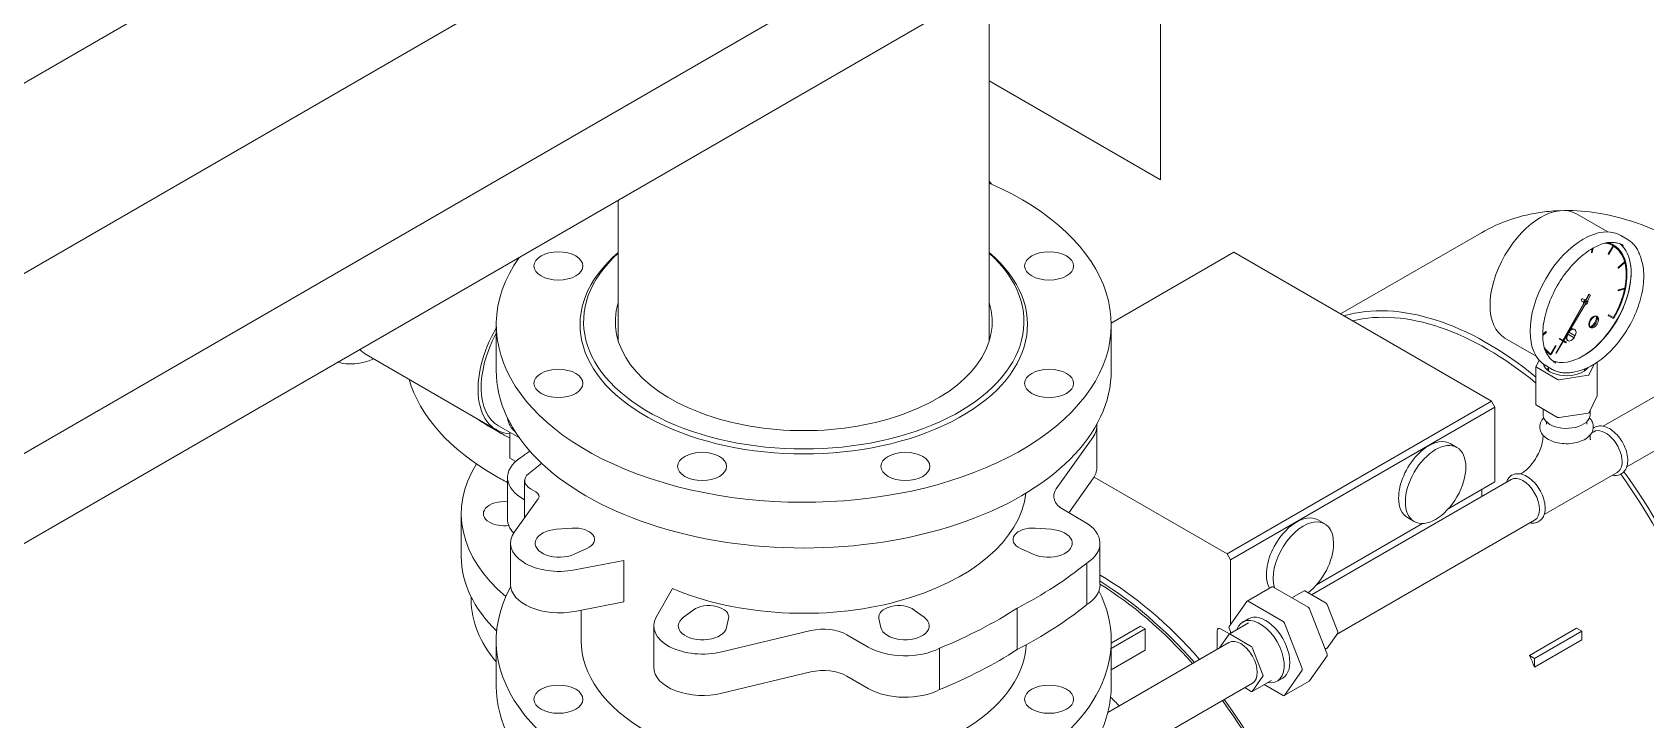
# Model space of a CAD drawing. Header units: millimetres. Extents: x -312439 to 477422, y -331570 to 212570.
# Drawn here: x 400211.7 to 400660, y 106856.1 to 107047 of the extents above; entities that cross this region are included whole.
import ezdxf

# ---------------------------------------------------------------- set-up
doc = ezdxf.new("R2010")
doc.units = ezdxf.units.MM

msp = doc.modelspace()

# ---------------------------------------------------------------- linework, layer by layer
at = {"color": 0, "linetype": 'Continuous', "lineweight": 0, "extrusion": (0, 0.816497, 0.57735)}
for p, q in [((400513.612, 107155.698), (400072.305, 106900.909)), ((400556.919, 107130.695), (400115.612, 106875.906)), ((400578.572, 107118.193), (400137.265, 106863.405)), ((400123.465, 106983.292), (400311.202, 107091.682)), ((400525.164, 107087.358), (400525.164, 107006.06)), ((400525.164, 107006.06), (400477.594, 107033.525))]:
    msp.add_line(p, q, dxfattribs=at)
at = {"color": 5, "linetype": 'Continuous', "lineweight": 0, "extrusion": (0, 0.816497, 0.57735)}
for p, q in [((400477.594, 106961.242), (400477.594, 107059.893)), ((400374.518, 106961.242), (400374.518, 107000.383)), ((400649.474, 106991.539), (400640.775, 106996.561)), ((400614.338, 106991.336), (400575.239, 106968.762)), ((400649.625, 106985.438), (400650.932, 106987.702)), ((400649.668, 106985.413), (400650.976, 106987.678)), ((400651.107, 106987.602), (400649.8, 106985.338)), ((400651.173, 106987.868), (400651.13, 106987.893)), ((400654.891, 106989.516), (400653.075, 106990.565)), ((400545.573, 106985.89), (400511.49, 106966.212)), ((400545.573, 106985.89), (400617.173, 106944.551)), ((400644.942, 106985.793), (400645.175, 106986.933)), ((400644.942, 106985.793), (400644.985, 106985.768)), ((400644.985, 106985.768), (400645.23, 106986.965)), ((400645.165, 106985.816), (400644.985, 106985.768)), ((400645.423, 106987.075), (400645.165, 106985.816)), ((400649.625, 106985.438), (400649.668, 106985.413)), ((400649.8, 106985.338), (400649.668, 106985.413)), ((400652.356, 106981.664), (400654.142, 106983.247)), ((400652.4, 106981.639), (400654.186, 106983.223)), ((400658.887, 106983.587), (400658.636, 106984.417)), ((400652.404, 106981.484), (400652.356, 106981.664)), ((400652.356, 106981.664), (400652.4, 106981.639)), ((400652.448, 106981.459), (400652.4, 106981.639)), ((400652.404, 106981.484), (400652.448, 106981.459)), ((400654.234, 106983.043), (400652.448, 106981.459)), ((400644.197, 106974.24), (400643.435, 106972.872)), ((400643.522, 106972.822), (400644.284, 106974.19)), ((400644.284, 106974.19), (400644.197, 106974.24)), ((400644.284, 106974.19), (400644.713, 106973.943)), ((400652.356, 106975.245), (400652.404, 106975.48)), ((400652.356, 106975.245), (400652.4, 106975.22)), ((400654.186, 106975.698), (400652.4, 106975.22)), ((400652.4, 106975.22), (400652.448, 106975.455)), ((400652.404, 106975.48), (400654.19, 106975.958)), ((400652.404, 106975.48), (400652.448, 106975.455)), ((400652.448, 106975.455), (400654.234, 106975.933)), ((400642.726, 106971.598), (400637.025, 106961.427)), ((400642.812, 106971.548), (400637.112, 106961.377)), ((400637.223, 106961.36), (400643.16, 106971.347)), ((400642.158, 106972.354), (400642.721, 106972.03)), ((400642.526, 106972.991), (400643.088, 106972.666)), ((400642.812, 106971.548), (400642.726, 106971.598)), ((400643.172, 106971.769), (400643.458, 106971.604)), ((400643.522, 106972.822), (400643.435, 106972.872)), ((400643.539, 106972.406), (400643.825, 106972.241)), ((400644.713, 106973.943), (400643.909, 106972.598)), ((400340.619, 106953.092), (400340.619, 106965.793)), ((400511.493, 106953.092), (400511.493, 106965.793)), ((400645.15, 106965.503), (400644.819, 106964.93)), ((400646.594, 106968.005), (400646.263, 106967.431)), ((400646.37, 106968.134), (400646.292, 106968.18)), ((400646.372, 106968.163), (400646.456, 106968.114)), ((400646.594, 106968.005), (400646.673, 106967.96)), ((400649.625, 106968.316), (400649.756, 106968.544)), ((400649.625, 106968.316), (400649.668, 106968.291)), ((400649.668, 106968.291), (400649.8, 106968.519)), ((400650.976, 106967.536), (400649.668, 106968.291)), ((400649.756, 106968.544), (400649.8, 106968.519)), ((400649.8, 106968.519), (400651.107, 106967.764)), ((400651.041, 106967.65), (400651.173, 106967.574)), ((400629.569, 106957.063), (400620.87, 106962.085)), ((400631.409, 106963.089), (400632.28, 106963.861)), ((400631.409, 106963.025), (400632.323, 106963.836)), ((400632.371, 106963.656), (400631.41, 106962.804)), ((400632.28, 106963.861), (400632.323, 106963.836)), ((400632.323, 106963.836), (400632.371, 106963.656)), ((400636.949, 106961.29), (400635.045, 106957.893)), ((400637.035, 106961.24), (400635.132, 106957.843)), ((400635.132, 106957.843), (400637.102, 106961.158)), ((400636.93, 106961.257), (400636.046, 106961.768)), ((400637.046, 106961.463), (400636.164, 106961.972)), ((400637.778, 106960.767), (400637.06, 106961.182)), ((400637.896, 106960.972), (400637.177, 106961.387)), ((400638.336, 106963.147), (400638.298, 106963.169)), ((400638.475, 106961.336), (400638.312, 106961.43)), ((400640.112, 106962.122), (400638.336, 106963.147)), ((400638.607, 106963.689), (400638.639, 106963.671)), ((400638.639, 106963.671), (400640.414, 106962.646)), ((400640.276, 106964.456), (400640.113, 106964.55)), ((400644.516, 106965.104), (400644.595, 106965.059)), ((400644.571, 106965.043), (400644.655, 106964.995)), ((400644.897, 106964.884), (400644.819, 106964.93)), ((400340.619, 106936.627), (400304.489, 106957.486)), ((400633.555, 106957.452), (400633.598, 106957.427)), ((400633.598, 106957.427), (400633.729, 106957.655)), ((400633.621, 106957.719), (400634.928, 106959.983)), ((400633.664, 106957.693), (400634.971, 106959.958)), ((400633.752, 106957.642), (400633.795, 106957.617)), ((400635.103, 106959.882), (400633.795, 106957.617)), ((400634.928, 106959.983), (400634.971, 106959.958)), ((400634.971, 106959.958), (400635.103, 106959.882)), ((400635.132, 106957.843), (400635.045, 106957.893)), ((400629.524, 106954.137), (400629.524, 106943.636)), ((400630.361, 106955.975), (400629.539, 106954.203)), ((400629.653, 106953.956), (400635.543, 106950.556)), ((400634.03, 106953.383), (400632.214, 106954.432)), ((400633.005, 106952.968), (400633.005, 106953.974)), ((400635.97, 106950.49), (400644.015, 106951.735)), ((400641.162, 106952.887), (400640.318, 106952.689)), ((400643.017, 106952.968), (400643.017, 106953.474)), ((400644.328, 106951.915), (400645.672, 106954.81)), ((400646.499, 106955.344), (400646.499, 106946.125)), ((400668.529, 106949.311), (400648.212, 106937.581)), ((400617.173, 106944.551), (400543.683, 106902.122)), ((400618.118, 106942.915), (400544.628, 106900.485)), ((400617.173, 106944.551), (400618.118, 106942.915)), ((400618.118, 106942.915), (400618.118, 106922.185)), ((400629.653, 106943.455), (400635.543, 106940.055)), ((400644.328, 106941.414), (400646.484, 106946.059)), ((400631.489, 106942.395), (400631.489, 106940.758)), ((400632.407, 106938.831), (400632.407, 106938.162)), ((400635.97, 106939.989), (400644.015, 106941.233)), ((400643.615, 106938.831), (400643.615, 106938.162)), ((400644.534, 106941.857), (400644.534, 106940.758)), ((400341.231, 106937.687), (400347.037, 106934.335)), ((400344.423, 106935.845), (400344.423, 106928.755)), ((400506.391, 106934.46), (400496.208, 106920.189)), ((400507.512, 106926.074), (400507.512, 106937.576)), ((400631.489, 106934.812), (400631.489, 106935.12)), ((400644.534, 106934.812), (400644.534, 106935.12)), ((400644.961, 106935.704), (400645.577, 106936.06)), ((400675.052, 106938.014), (400654.734, 106926.283)), ((400607.574, 106931.684), (400605.684, 106932.775)), ((400344.423, 106928.755), (400346.029, 106927.827)), ((400343.737, 106911.824), (400343.737, 106923.326)), ((400348.489, 106912.095), (400348.489, 106922.489)), ((400506.391, 106922.959), (400499.687, 106913.563)), ((400506.731, 106923.456), (400543.683, 106902.122)), ((400622.624, 106922.808), (400567.148, 106890.779)), ((400618.118, 106922.185), (400605.296, 106914.782)), ((400625.259, 106924.329), (400625.526, 106924.483)), ((400631.782, 106913.032), (400652.099, 106924.762)), ((400345.72, 106908.216), (400352.298, 106917.432)), ((400351.632, 106919.356), (400350.103, 106920.239)), ((400614.444, 106920.064), (400614.444, 106918.085)), ((400330.895, 106901.387), (400330.895, 106913.289)), ((400498.206, 106914.418), (400504.151, 106910.986)), ((400570.829, 106910.469), (400568.939, 106911.56)), ((400629.147, 106911.511), (400574.137, 106879.75)), ((400595.696, 106911.111), (400593.807, 106912.202)), ((400357.331, 106908.96), (400361.725, 106909.273)), ((400490.387, 106909.273), (400494.781, 106908.96)), ((400597.974, 106910.555), (400568.551, 106893.567)), ((400344.6, 106893.598), (400344.6, 106905.1)), ((400365.791, 106903.606), (400362.301, 106902.033)), ((400489.811, 106902.033), (400486.321, 106903.606)), ((400508.373, 106893.598), (400508.373, 106905.1)), ((400376.102, 106900.275), (400362.401, 106897.667)), ((400376.102, 106888.774), (400376.102, 106900.275)), ((400504.68, 106888.035), (400504.68, 106899.537)), ((400543.683, 106902.122), (400544.628, 106900.485)), ((400544.628, 106900.485), (400544.628, 106882.488)), ((400333.651, 106889.386), (400333.651, 106890.149)), ((400385.057, 106884.587), (400389.574, 106892.497)), ((400556.151, 106892.994), (400549.222, 106888.994)), ((400549.5, 106888.966), (400559.298, 106883.31)), ((400556.43, 106892.967), (400566.227, 106887.31)), ((400565.091, 106891.86), (400561.718, 106889.913)), ((400565.312, 106891.839), (400571.202, 106888.438)), ((400362.401, 106886.165), (400376.102, 106888.774)), ((400364.198, 106878.082), (400364.198, 106886.508)), ((400392.62, 106884.529), (400395.343, 106886.544)), ((400456.769, 106886.544), (400459.492, 106884.529)), ((400485.386, 106875.582), (400485.386, 106887.084)), ((400544.261, 106881.967), (400549.16, 106888.936)), ((400566.567, 106886.886), (400571.466, 106874.261)), ((400571.473, 106888.101), (400574.418, 106880.511)), ((400384.375, 106870.635), (400384.375, 106882.136)), ((400428.046, 106880.836), (400403.327, 106874.956)), ((400405.159, 106884.196), (400404.617, 106881.66)), ((400447.495, 106881.66), (400446.953, 106884.196)), ((400519.636, 106882.019), (400511.493, 106877.318)), ((400520.914, 106881.282), (400511.493, 106875.843)), ((400520.914, 106881.282), (400519.636, 106882.019)), ((400520.914, 106875.381), (400520.914, 106881.282)), ((400540.953, 106880.786), (400540.953, 106875.655)), ((400544.376, 106879.901), (400541.898, 106881.331)), ((400544.793, 106880.141), (400544.261, 106881.513)), ((400549.661, 106882.952), (400544.304, 106879.859)), ((400544.628, 106880.568), (400544.628, 106880.046)), ((400548.073, 106883.212), (400549.645, 106884.12)), ((400559.638, 106882.886), (400564.537, 106870.261)), ((400574.418, 106880.15), (400571.473, 106875.961)), ((400627.679, 106873.932), (400640.803, 106881.509)), ((400629.142, 106873.088), (400642.265, 106880.665)), ((400640.803, 106881.509), (400642.265, 106880.665)), ((400642.265, 106880.665), (400642.265, 106878.231)), ((400340.619, 106878.082), (400340.619, 106865.381)), ((400443.986, 106876.25), (400438.041, 106879.682)), ((400463.817, 106864.443), (400463.817, 106875.944)), ((400544.209, 106877.535), (400510.559, 106858.107)), ((400511.493, 106878.082), (400511.493, 106865.381)), ((400541.59, 106876.023), (400544.254, 106879.813)), ((400544.525, 106879.837), (400550.415, 106876.437)), ((400550.686, 106876.1), (400553.63, 106868.51)), ((400571.423, 106875.915), (400570.934, 106875.632)), ((400642.265, 106878.231), (400629.142, 106870.654)), ((400520.914, 106875.381), (400511.493, 106869.942)), ((400571.466, 106873.807), (400566.567, 106866.838)), ((400627.679, 106873.932), (400629.142, 106873.088)), ((400629.142, 106870.654), (400629.142, 106873.088)), ((400428.046, 106869.334), (400403.327, 106863.455)), ((400443.986, 106864.748), (400438.041, 106868.181)), ((400555.993, 106867.006), (400550.636, 106863.913)), ((400553.63, 106868.149), (400550.686, 106863.959)), ((400557.58, 106866.745), (400559.153, 106867.653)), ((400566.505, 106866.78), (400559.576, 106862.78)), ((400564.537, 106869.806), (400559.638, 106862.838)), ((400550.731, 106866.237), (400513.205, 106844.572)), ((400550.415, 106863.935), (400548.579, 106864.995)), ((400559.298, 106862.807), (400554.009, 106865.861))]:
    msp.add_line(p, q, dxfattribs=at)
at = {"color": 5, "linetype": 'Continuous', "lineweight": 0}
for centre, major_axis, ratio, start_param, end_param in [((400400.653, 106984.16), (85.437, 0), 0.5773503, 0.4332779, 0.449745), ((400426.056, 106965.793), (85.437, 0), 0.5773503, 2.752779, 7.2064421), ((400630.822, 106979.323), (-9.952, -17.238), 0.5773503, 3.1415927, 6.2831853), ((400642.644, 106972.498), (-10.431, -18.066), 0.5773503, 3.1415927, 6.2831853), ((400642.644, 106972.498), (-9.42, -16.316), 0.5773503, 0.7853982, 3.0447187), ((400642.385, 106972.648), (-8.656, -14.993), 0.5773503, 1.5707963, 3.3990144), ((400642.385, 106972.648), (-8.787, -15.22), 0.5773503, 1.5707963, 3.3359698), ((400642.342, 106972.673), (-8.787, -15.22), 0.5773503, 3.1415927, 3.327058), ((400659.73, 107002.766), (-8.722, -15.107), 0.5773503, 6.2794167, 6.2869539), ((400659.665, 107002.5), (-8.59, -14.879), 0.5773503, 6.279359, 6.2870116), ((400642.342, 106972.673), (-8.656, -14.993), 0.5773503, 2.6255886, 3.1289946), ((400426.056, 106965.793), (62.164, 0), 0.5773503, 2.548228, 6.8765499), ((400426.056, 106966.594), (-61.184, 0), 0.5773503, 5.7140037, 9.9939595), ((400666.112, 106993.743), (-8.722, -15.107), 0.5773503, 5.7558179, 5.7633552), ((400665.956, 106993.493), (-8.59, -14.879), 0.5773503, 5.7557602, 5.7634128), ((400642.342, 106972.673), (-9.646, -16.708), 0.5773503, 0.8552539, 2.2863388), ((400642.342, 106972.673), (-8.656, -14.993), 0.5773503, 2.1019898, 2.6060662), ((400642.342, 106972.673), (-8.656, -14.993), 0.5773503, 1.578391, 2.0842988), ((400665.932, 106978.901), (-8.59, -14.879), 0.5773503, 5.2321614, 5.2398141), ((400666.136, 106979.067), (-8.722, -15.107), 0.5773503, 5.2322191, 5.2397564), ((400426.056, 106966.594), (-52.364, 0), 0.5773503, 6.105246, 9.6027173), ((400616.058, 106884.021), (-46.899, 81.231), 0.5773503, 5.2933347, 6.1433301), ((400616.058, 106884.021), (-45.911, 79.521), 0.5773503, 5.2888735, 6.1142109), ((400642.342, 106972.673), (-0.184, -0.318), 0.5773503, 3.1415927, 6.2831853), ((400643.269, 106972.137), (-0.408, -0.707), 0.5773503, 3.6351307, 5.8435067), ((400643.356, 106972.087), (-0.408, -0.707), 0.5773503, 3.6351307, 5.8435067), ((400643.356, 106972.087), (-0.184, -0.318), 0.5773503, 3.1415927, 6.2831853), ((400643.356, 106972.087), (-0.408, -0.707), 0.5773503, 0.4398516, 1.1672039), ((400643.356, 106972.087), (-0.408, -0.707), 0.5773503, 1.9743887, 2.6478622), ((400645.471, 106966.603), (-0.901, -1.56), 0.5773503, 3.1415927, 6.2831853), ((400645.634, 106966.509), (-0.901, -1.56), 0.5773503, 3.3104584, 6.1143196), ((400643.463, 106967.763), (-1.681, -2.912), 0.8164966, 1.0145657, 2.1270269), ((400645.634, 106966.509), (-0.901, -1.56), 0.5773503, 0.1688658, 2.9727269), ((400643.766, 106967.588), (1.681, 2.912), 0.8164966, 4.1561584, 5.2686196), ((400645.555, 106966.555), (-0.901, -1.56), 0.5773503, 2.9727269, 3.3104584), ((400659.599, 106962.633), (-8.59, -14.879), 0.5773503, 4.7085627, 4.7162153), ((400659.796, 106962.671), (-8.722, -15.107), 0.5773503, 4.7086203, 4.7161576), ((400352.868, 106957.842), (11.637, 20.155), 0.5773503, 1.6248603, 3.1415927), ((400352.868, 106957.842), (12.249, 21.216), 0.5773503, 1.570744, 3.4177719), ((400636.105, 106961.87), (-0.059, -0.102), 0.5773503, 3.1415927, 6.2831853), ((400639.213, 106962.99), (-0.901, -1.56), 0.5773503, 5.2557699, 6.2831853), ((400639.375, 106962.896), (-0.901, -1.56), 0.5773503, 4.8812547, 7.6851159), ((400639.375, 106962.896), (-0.901, -1.56), 0.5773503, 1.7396621, 4.5435232), ((400639.213, 106962.99), (-0.901, -1.56), 0.5773503, 3.1415927, 4.1247486), ((400639.297, 106962.941), (-0.901, -1.56), 0.5773503, 1.4019306, 1.7396621), ((400645.555, 106966.555), (-0.901, -1.56), 0.5773503, 6.1143196, 6.4520511), ((400309.65, 106982.794), (15.512, 26.403), 0.5823607, 3.2873356, 3.7894838), ((400316.738, 106978.702), (12.249, 21.216), 0.5773503, 2.9796521, 3.1415927), ((400642.385, 106972.648), (-8.656, -14.993), 0.5773503, 6.0257636, 6.2831853), ((400642.385, 106972.648), (-8.787, -15.22), 0.5773503, 6.0888081, 6.2831853), ((400642.342, 106972.673), (-8.787, -15.22), 0.5773503, 6.0977199, 6.2831853), ((400625.106, 106942.795), (8.59, 14.879), 0.5773503, 6.279359, 6.2870116), ((400625.041, 106942.529), (8.722, 15.107), 0.5773503, 6.2794167, 6.2869539), ((400624.997, 106942.554), (8.722, 15.107), 0.5773503, 6.2794167, 6.2807026), ((400642.644, 106972.498), (-9.42, -16.316), 0.5773503, 0.096874, 0.7853982), ((400426.056, 106953.092), (-85.437, 0), 0.5773503, 0, 3.1415927), ((400629.966, 106954.137), (-0.442, 0), 0.5773503, 6.0213859, 7.0685835), ((400638.011, 106955.382), (6.523, 0), 0.5773503, 3.2787449, 5.8812868), ((400638.011, 106951.259), (6.523, 0), 0.5773503, 2.4457007, 2.5623918), ((400638.011, 106951.259), (6.523, 0), 0.5773503, 0.5792009, 0.6523149), ((400643.901, 106951.981), (0.442, 0), 0.5773503, 4.9741884, 6.0213859), ((400400.653, 106958.757), (-85.437, 0), 0.5773503, 0.1657992, 0.7853982), ((400635.856, 106950.737), (0.442, 0), 0.5773503, 3.9269908, 4.9741884), ((400629.966, 106943.636), (-0.442, 0), 0.5773503, 0, 0.7853982), ((400646.057, 106946.125), (0.442, 0), 0.5773503, 6.0213859, 6.2831853), ((400400.653, 106971.459), (-85.437, 0), 0.5773503, 0.6980809, 0.7853982), ((400400.653, 106971.459), (85.437, 0), 0.5773503, 3.8396735, 3.9940326), ((400358.142, 106940.328), (-14.405, 0), 0.5773503, 0.0592775, 0.5701311), ((400638.011, 106940.758), (6.523, 0), 0.5773503, 3.1415927, 3.9269908), ((400638.011, 106940.758), (6.523, 0), 0.5773503, 3.9269908, 6.2831853), ((400635.856, 106940.235), (0.442, 0), 0.5773503, 3.9269908, 4.9741884), ((400643.901, 106941.48), (0.442, 0), 0.5773503, 4.9741884, 6.0213859), ((400400.653, 106971.459), (-85.437, 0), 0.5773503, 0.7853982, 0.85244), ((400493.956, 106937.576), (13.556, 0), 0.5773503, 5.8737687, 6.3559681), ((400599.745, 106922.488), (5.939, 10.286), 0.5773503, 0, 2.3561945), ((400648.838, 106930.411), (-3.261, 5.649), 0.5773503, 3.9269908, 6.2831853), ((400550.779, 106835.077), (-260.291, 0), 0.5773503, 5.5936799, 5.6090261), ((400401.021, 106913.289), (70.126, 0), 0.5773503, 2.7930902, 3.7451596), ((400358.142, 106923.326), (-14.405, 0), 0.5773503, 5.5507149, 7.1196252), ((400560.778, 106838.109), (-258.723, 0), 0.5773503, 5.6433419, 5.6673391), ((400493.956, 106926.074), (13.556, 0), 0.5773503, 5.8737687, 6.2831853), ((400648.838, 106930.411), (-3.261, 5.649), 0.5773503, 3.1415927, 3.9269908), ((400616.058, 106884.021), (-46.899, 81.231), 0.5773503, 3.2752974, 4.8892135), ((400400.653, 106958.757), (-85.437, 0), 0.5773503, 0.7853982, 0.8417287), ((400354.001, 106922.489), (-5.512, 0), 0.5773503, 5.6411446, 7.0685835), ((400625.886, 106917.159), (-3.261, 5.649), 0.5773503, 3.1415927, 6.2831853), ((400616.058, 106884.021), (-45.911, 79.521), 0.5773503, 3.284293, 4.8913799), ((400342.838, 106913.289), (5.818, 0), 0.5773503, 1.4156902, 3.9269908), ((400349.467, 106918.106), (3.062, 0), 0.5773503, 5.8923976, 7.0685835), ((400426.056, 106921.338), (61.857, 0), 0.5773503, 4.0816104, 6.2172753), ((400504.702, 106918.168), (-9.187, 0), 0.5773503, 5.8923976, 7.0685835), ((400599.745, 106922.488), (5.939, 10.286), 0.5773503, 2.3561945, 3.1415927), ((400358.142, 106911.824), (-14.405, 0), 0.5773503, 0, 0.4962001), ((400563, 106901.273), (5.939, 10.286), 0.5773503, 0, 2.3561945), ((400342.838, 106913.289), (5.818, 0), 0.5773503, 3.9269908, 4.9283363), ((400358.156, 106905.1), (-13.556, 0), 0.5773503, 5.8737687, 8.1724889), ((400358.156, 106905.1), (-6.737, 0), 0.5773503, 4.8351545, 8.5166127), ((400362.4, 106906.115), (5.512, 0), 0.5773503, 5.3750201, 7.9767471), ((400489.712, 106906.115), (-5.512, 0), 0.5773503, 4.5896219, 7.191349), ((400493.956, 106905.1), (6.737, 0), 0.5773503, 4.0497563, 7.7312146), ((400493.956, 106905.1), (14.418, 0), 0.5773503, 5.5512125, 7.0685835), ((400564.89, 106900.182), (5.939, 10.286), 0.5773503, 5.4977871, 8.9346031), ((400564.89, 106900.182), (5.939, 10.286), 0.5773503, 4.0806255, 5.4977871), ((400401.021, 106901.387), (70.126, 0), 0.5773503, 3.1415927, 3.6778642), ((400398.483, 106943.173), (130.347, 0), 0.5773503, 5.4421677, 5.6646456), ((400358.156, 106893.598), (-13.556, 0), 0.5773503, 0, 1.8893036), ((400493.956, 106893.598), (14.418, 0), 0.5773503, 5.5512125, 6.2831853), ((400507.883, 106821.566), (-45.911, 79.521), 0.5773503, 5.0487577, 5.4902292), ((400506.413, 106820.718), (-45.911, 79.521), 0.5773503, 5.0487577, 5.4675874), ((400506.413, 106820.718), (-45.418, 78.666), 0.5773503, 5.0525609, 5.4672591), ((400563, 106901.273), (5.939, 10.286), 0.5773503, 2.3561945, 2.8184332), ((400426.056, 106878.082), (-85.437, 0), 0.5773503, 5.9753277, 7.4612826), ((400401.021, 106889.386), (67.37, 0), 0.5773503, 3.1415927, 3.6004153), ((400426.056, 106878.082), (-85.437, 0), 0.5773503, 1.1780972, 3.4255664), ((400549.5, 106888.512), (-0.278, 0.482), 0.5773503, 5.4977871, 6.5449847), ((400556.43, 106892.512), (-0.278, 0.482), 0.5773503, 5.4977871, 6.2831853), ((400565.312, 106891.477), (-0.221, 0.383), 0.5773503, 5.4977871, 6.2831853), ((400397.931, 106882.136), (-13.556, 0), 0.5773503, 5.964678, 8.2633982), ((400397.931, 106882.136), (-6.737, 0), 0.5773503, 5.6205526, 9.3020109), ((400399.689, 106884.586), (5.512, 0), 0.5773503, 6.1604182, 8.7621453), ((400452.423, 106884.586), (5.512, 0), 0.5773503, 0.6626311, 3.2643581), ((400454.181, 106882.136), (-6.737, 0), 0.5773503, 0.1227655, 3.8042237), ((400388.236, 106937.257), (-130.347, 0), 0.5773503, 2.1893361, 2.411814), ((400398.483, 106931.672), (130.347, 0), 0.5773503, 5.4421677, 5.6646456), ((400552.827, 106874.979), (4.754, -8.234), 0.5773503, 5.8158119, 9.8921514), ((400554.399, 106875.887), (4.754, -8.234), 0.5773503, 0, 3.1415927), ((400566.227, 106886.856), (0.278, -0.482), 0.5773503, 1.3089969, 2.3561945), ((400571.202, 106888.077), (0.221, -0.383), 0.5773503, 1.3089969, 2.3561945), ((400431.545, 106875.932), (-9.187, 0), 0.5773503, 3.9269908, 5.1031767), ((400541.898, 106880.24), (-0.668, 1.157), 0.5773503, 5.4977871, 7.0685835), ((400544.602, 106881.543), (-0.278, 0.482), 0.5773503, 0.2617994, 1.3089969), ((400559.298, 106882.855), (0.278, -0.482), 0.5773503, 1.3089969, 2.3561945), ((400574.147, 106880.487), (0.221, -0.383), 0.5773503, 0.2617994, 1.3089969), ((400426.056, 106878.082), (61.857, 0), 0.5773503, 3.1415927, 3.9269908), ((400426.056, 106878.082), (61.857, 0), 0.5773503, 3.9269908, 6.2501807), ((400454.181, 106882.136), (-14.418, 0), 0.5773503, 0.7853982, 2.3027692), ((400388.236, 106925.756), (-130.347, 0), 0.5773503, 2.1893361, 2.411814), ((400547.47, 106871.886), (-3.261, 5.649), 0.5773503, 3.1415927, 6.2831853), ((400544.525, 106879.476), (-0.221, 0.383), 0.5773503, 5.4977871, 6.5449847), ((400550.415, 106876.075), (0.221, -0.383), 0.5773503, 1.3089969, 2.3561945), ((400571.202, 106876.298), (0.221, -0.383), 0.5773503, 0, 0.2617994), ((400571.125, 106874.231), (0.278, -0.482), 0.5773503, 0.2617994, 1.3089969), ((400575.074, 106860.359), (-45.911, 79.521), 0.5773503, 4.5137724, 4.5532806), ((400397.931, 106870.635), (-13.556, 0), 0.5773503, 0, 1.9802129), ((400431.545, 106864.43), (-9.187, 0), 0.5773503, 3.9269908, 5.1031767), ((400553.36, 106868.486), (0.221, -0.383), 0.5773503, 0.2617994, 1.3089969), ((400564.196, 106870.23), (0.278, -0.482), 0.5773503, 0.2617994, 1.3089969), ((400566.227, 106867.262), (0.278, -0.482), 0.5773503, 0, 0.2617994), ((400426.056, 106865.381), (85.437, 0), 0.5773503, 3.1415927, 4.3196899), ((400426.056, 106865.381), (85.437, 0), 0.5773503, 4.3196899, 6.2831853), ((400454.181, 106870.635), (-14.418, 0), 0.5773503, 0.7853982, 2.3027692), ((400493.552, 106813.292), (-38.423, 66.551), 0.5773503, 5.1177876, 5.1645154), ((400550.415, 106864.296), (0.221, -0.383), 0.5773503, 5.4977871, 6.5449847), ((400559.298, 106863.261), (0.278, -0.482), 0.5773503, 5.4977871, 6.5449847), ((400506.413, 106820.718), (-45.418, 78.666), 0.5773503, 3.1415927, 4.9035878), ((400506.413, 106820.718), (-45.911, 79.521), 0.5773503, 2.9524415, 4.9015069)]:
    msp.add_ellipse(centre, major_axis=major_axis, ratio=ratio, start_param=start_param, end_param=end_param, dxfattribs=at)
for centre, major_axis in [((400357.873, 106982.099), (6.798, 0)), ((400494.238, 106982.099), (6.798, 0)), ((400643.641, 106971.922), (-0.184, -0.318)), ((400637.837, 106960.869), (-0.059, -0.102)), ((400357.873, 106949.488), (6.798, 0)), ((400494.238, 106949.488), (6.798, 0)), ((400397.814, 106926.428), (6.798, 0)), ((400454.298, 106926.428), (6.798, 0)), ((400601.635, 106921.397), (5.939, 10.286)), ((400357.873, 106861.777), (-6.798, 0)), ((400494.238, 106861.777), (-6.798, 0))]:
    msp.add_ellipse(centre, major_axis=major_axis, ratio=0.5773503, dxfattribs=at)
for points, knots in [([(400636.369, 106997.463), (400634.658, 106997.411), (400632.945, 106997.273), (400625.363, 106996.255), (400619.549, 106994.345), (400614.338, 106991.336)], [5.19690212, 5.19690212, 5.19690212, 5.19690212, 5.26465227, 5.26465227, 5.49778714, 5.49778714, 5.49778714, 5.49778714]), ([(400685.45, 106977.752), (400683.714, 106979.2), (400681.948, 106980.585), (400672.527, 106987.498), (400664.386, 106991.898), (400649.887, 106996.479), (400643.738, 106997.537), (400637.511, 106997.485)], [4.4935841, 4.4935841, 4.4935841, 4.4935841, 4.57771845, 4.57771845, 4.93503834, 4.93503834, 5.18183162, 5.18183162, 5.18183162, 5.18183162]), ([(400631.972, 106958.832), (400631.562, 106960.191), (400631.371, 106961.768), (400631.459, 106965.184), (400631.736, 106967.019), (400632.731, 106970.771), (400633.45, 106972.687), (400635.26, 106976.403), (400636.352, 106978.202), (400638.794, 106981.496), (400640.145, 106982.992), (400642.965, 106985.525), (400644.433, 106986.564), (400646.992, 106987.907), (400648.09, 106988.326), (400649.143, 106988.574)], [5.9949232, 5.9949232, 5.9949232, 5.9949232, 6.3135049, 6.3135049, 6.6301996, 6.6301996, 6.9473973, 6.9473973, 7.2649962, 7.2649962, 7.5825386, 7.5825386, 7.8995923, 7.8995923, 8.1422437, 8.1422437, 8.1422437, 8.1422437]), ([(400648.716, 106988.465), (400648.995, 106988.519), (400649.27, 106988.56), (400649.947, 106988.632), (400650.345, 106988.646), (400651.118, 106988.62), (400651.495, 106988.578), (400652.222, 106988.44), (400652.574, 106988.343), (400653.249, 106988.095), (400653.573, 106987.943), (400653.881, 106987.766)], [1.89208285, 1.89208285, 1.89208285, 1.89208285, 1.95848562, 1.95848562, 2.05791284, 2.05791284, 2.15734006, 2.15734006, 2.25676727, 2.25676727, 2.35619449, 2.35619449, 2.35619449, 2.35619449]), ([(400654.891, 106989.516), (400655.241, 106989.314), (400655.573, 106989.082), (400656.199, 106988.56), (400656.493, 106988.271), (400657.04, 106987.637), (400657.292, 106987.293), (400657.753, 106986.554), (400657.962, 106986.159), (400658.334, 106985.322), (400658.497, 106984.88), (400658.636, 106984.417)], [2.35619449, 2.35619449, 2.35619449, 2.35619449, 2.45562171, 2.45562171, 2.55504892, 2.55504892, 2.65447614, 2.65447614, 2.75390335, 2.75390335, 2.85333057, 2.85333057, 2.85333057, 2.85333057]), ([(400658.887, 106983.587), (400659.328, 106982.124), (400659.525, 106980.453), (400659.424, 106976.849), (400659.123, 106974.914), (400658.055, 106970.983), (400657.29, 106968.988), (400655.374, 106965.139), (400654.224, 106963.285), (400651.654, 106959.9), (400650.234, 106958.371), (400647.263, 106955.79), (400645.712, 106954.739), (400643.157, 106953.488), (400642.147, 106953.119), (400641.162, 106952.887)], [2.8533306, 2.8533306, 2.8533306, 2.8533306, 3.1744222, 3.1744222, 3.4976138, 3.4976138, 3.8203576, 3.8203576, 4.142724, 4.142724, 4.465171, 4.465171, 4.788109, 4.788109, 5.0006511, 5.0006511, 5.0006511, 5.0006511]), ([(400635.041, 106955.133), (400634.732, 106955.311), (400634.439, 106955.516), (400633.887, 106955.976), (400633.627, 106956.232), (400633.143, 106956.793), (400632.919, 106957.098), (400632.51, 106957.755), (400632.324, 106958.107), (400632.047, 106958.729), (400631.945, 106958.988), (400631.853, 106959.256)], [5.49778714, 5.49778714, 5.49778714, 5.49778714, 5.59721436, 5.59721436, 5.69664158, 5.69664158, 5.7960688, 5.7960688, 5.89549601, 5.89549601, 5.96189879, 5.96189879, 5.96189879, 5.96189879]), ([(400640.318, 106952.689), (400639.847, 106952.578), (400639.383, 106952.499), (400638.473, 106952.402), (400638.026, 106952.386), (400637.156, 106952.415), (400636.731, 106952.462), (400635.909, 106952.618), (400635.512, 106952.728), (400634.747, 106953.009), (400634.38, 106953.181), (400634.03, 106953.383)], [5.00065107, 5.00065107, 5.00065107, 5.00065107, 5.10007828, 5.10007828, 5.1995055, 5.1995055, 5.29893271, 5.29893271, 5.39835993, 5.39835993, 5.49778714, 5.49778714, 5.49778714, 5.49778714]), ([(400631.663, 106939.894), (400631.576, 106939.804), (400631.494, 106939.712), (400631.043, 106939.167), (400630.772, 106938.652), (400630.542, 106937.636), (400630.545, 106937.147), (400630.769, 106936.216), (400630.986, 106935.775), (400631.62, 106934.922), (400632.061, 106934.522), (400633.138, 106933.805), (400633.789, 106933.5), (400635.208, 106933.033), (400635.976, 106932.873), (400637.547, 106932.71), (400638.349, 106932.706), (400639.917, 106932.852), (400640.683, 106933.002), (400642.111, 106933.449), (400642.774, 106933.747), (400643.923, 106934.482), (400644.412, 106934.92), (400645.108, 106935.884), (400645.335, 106936.402), (400645.488, 106937.411), (400645.45, 106937.891), (400645.167, 106938.809), (400644.918, 106939.245), (400644.52, 106939.723), (400644.442, 106939.809), (400644.36, 106939.894)], [0.2744067, 0.2744067, 0.2744067, 0.2744067, 0.3404824, 0.3404824, 0.6555453, 0.6555453, 0.9227642, 0.9227642, 1.1907528, 1.1907528, 1.4998057, 1.4998057, 1.8385229, 1.8385229, 2.1786817, 2.1786817, 2.5158182, 2.5158182, 2.8528635, 2.8528635, 3.1928102, 3.1928102, 3.5321536, 3.5321536, 3.8395299, 3.8395299, 4.1031394, 4.1031394, 4.3756618, 4.3756618, 4.4379823, 4.4379823, 4.4379823, 4.4379823]), ([(400625.526, 106924.483), (400625.824, 106924.656), (400626.175, 106924.895), (400626.948, 106925.528), (400627.373, 106925.933), (400628.243, 106926.895), (400628.685, 106927.462), (400629.516, 106928.7), (400629.902, 106929.376), (400630.556, 106930.74), (400630.825, 106931.429), (400631.218, 106932.711), (400631.347, 106933.307), (400631.468, 106934.199), (400631.489, 106934.531), (400631.489, 106934.812)], [1.5707963, 1.5707963, 1.5707963, 1.5707963, 1.77752, 1.77752, 2.0009815, 2.0009815, 2.2400361, 2.2400361, 2.4880104, 2.4880104, 2.7356749, 2.7356749, 2.9733388, 2.9733388, 3.1415927, 3.1415927, 3.1415927, 3.1415927]), ([(400644.534, 106934.812), (400644.534, 106934.467), (400644.567, 106934.201), (400644.628, 106933.896), (400644.657, 106933.828), (400644.657, 106933.828)], [0, 0, 0, 0, 0.20672367, 0.20672367, 0.38048852, 0.38048852, 0.38048852, 0.38048852]), ([(400650.764, 106923.991), (400651.021, 106923.941), (400651.278, 106923.914), (400652.07, 106923.911), (400652.601, 106924.026), (400653.486, 106924.479), (400653.849, 106924.787), (400654.446, 106925.556), (400654.669, 106926.026), (400654.979, 106927.122), (400655.04, 106927.764), (400654.982, 106929.141), (400654.851, 106929.879), (400654.414, 106931.353), (400654.109, 106932.088), (400653.359, 106933.487), (400652.916, 106934.151), (400651.928, 106935.35), (400651.383, 106935.885), (400650.231, 106936.773), (400649.623, 106937.124), (400648.4, 106937.58), (400647.783, 106937.691), (400646.663, 106937.617), (400646.158, 106937.466), (400645.617, 106937.14), (400645.519, 106937.074), (400645.425, 106937.002)], [1.8909525, 1.8909525, 1.8909525, 1.8909525, 2.0312373, 2.0312373, 2.326965, 2.326965, 2.5878307, 2.5878307, 2.8682132, 2.8682132, 3.1921128, 3.1921128, 3.5331635, 3.5331635, 3.8720413, 3.8720413, 4.2087433, 4.2087433, 4.5465858, 4.5465858, 4.8875883, 4.8875883, 5.2208086, 5.2208086, 5.5084528, 5.5084528, 5.5745803, 5.5745803, 5.5745803, 5.5745803]), ([(400627.811, 106910.739), (400628.068, 106910.69), (400628.325, 106910.663), (400629.118, 106910.659), (400629.648, 106910.775), (400630.533, 106911.227), (400630.897, 106911.535), (400631.493, 106912.305), (400631.716, 106912.774), (400632.026, 106913.871), (400632.088, 106914.513), (400632.029, 106915.889), (400631.898, 106916.627), (400631.461, 106918.101), (400631.156, 106918.836), (400630.407, 106920.235), (400629.963, 106920.899), (400628.975, 106922.098), (400628.43, 106922.633), (400627.278, 106923.521), (400626.671, 106923.873), (400625.448, 106924.329), (400624.83, 106924.439), (400623.711, 106924.365), (400623.205, 106924.215), (400622.367, 106923.71), (400622.025, 106923.378), (400621.563, 106922.7), (400621.406, 106922.379), (400621.289, 106922.037)], [1.8909525, 1.8909525, 1.8909525, 1.8909525, 2.0312373, 2.0312373, 2.326965, 2.326965, 2.5878307, 2.5878307, 2.8682132, 2.8682132, 3.1921128, 3.1921128, 3.5331635, 3.5331635, 3.8720413, 3.8720413, 4.2087433, 4.2087433, 4.5465858, 4.5465858, 4.8875883, 4.8875883, 5.2208086, 5.2208086, 5.5084528, 5.5084528, 5.7690152, 5.7690152, 5.9630291, 5.9630291, 5.9630291, 5.9630291])]:
    msp.add_open_spline(points, degree=3, knots=knots, dxfattribs=at)

doc.saveas('drawing.dxf')
